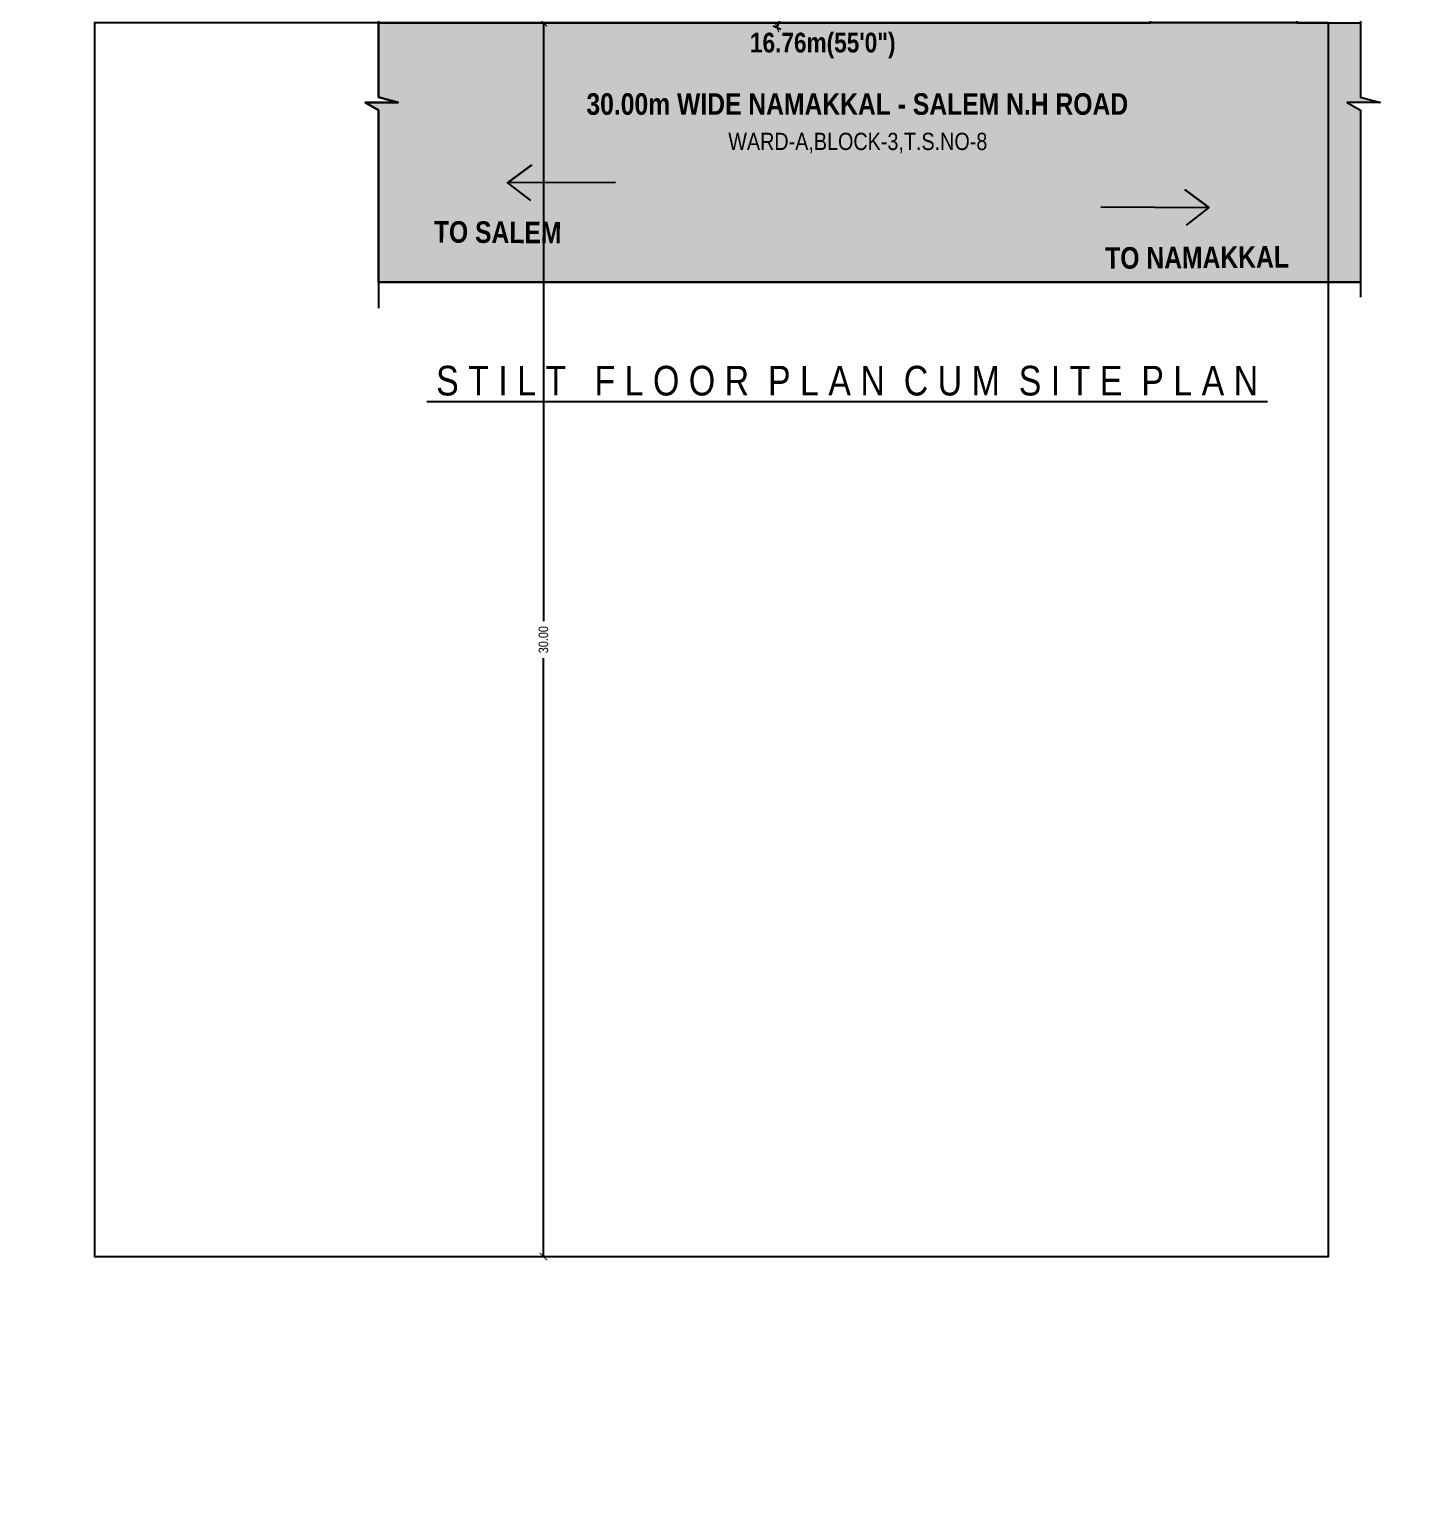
# Model space of a CAD drawing. Header units: metres. Extents: x 144 to 1259, y -1474 to -210.
# Drawn here: x 1131.93 to 1165.39, y -1222.56 to -1186.98 of the extents above; entities that cross this region are included whole.
import ezdxf

# ---------------------------------------------------------------- set-up
doc = ezdxf.new("R2010")
doc.units = ezdxf.units.M
doc.linetypes.add('ACAD_ISO02W100', pattern=[15, 12, -3])
doc.layers.add('BLK_1_MAX_HEIGHT_CAL', color=7, linetype='Continuous', plot=False)
doc.layers.add('DIST_EXIT', color=7, linetype='Continuous', lineweight=0)
doc.layers.add('ROAD_WIDTH', color=2, linetype='Continuous')
doc.styles.add('ATT', font='swissck.ttf', dxfattribs={"height": 12})
doc.styles.add('R1', font='swisscb.ttf')
doc.styles.add('STYLE1', font='swissck.ttf', dxfattribs={"height": 0.23})
doc.dimstyles.get("Standard").update_dxf_attribs({"dimtxt": 0.23, "dimasz": 0.18, "dimexe": 0.1, "dimexo": 0, "dimgap": 0.09, "dimtad": 0, "dimzin": 0, "dimdsep": 46, "dimtxsty": 'STYLE1', "dimblk": 'ARCHTICK', "dimcen": 0.09, "dimadec": 0, "dimazin": 0, "dimtfac": 1, "dimtofl": 0, "dimtmove": 2, "dimatfit": 3, "dimfxl": 0, "dimtolj": 1, "dimtzin": 0, "dimarcsym": 0})

# ---------------------------------------------------------------- blocks, each defined once
blk = doc.blocks.new('_ArchTick')
at = {"color": 0, "const_width": 0.15}
blk.add_lwpolyline([(-0.5, -0.5), (0.5, 0.5)], dxfattribs=at)
blk = doc.blocks.new('*D277')
at = {"layer": 'BLK_1_MAX_HEIGHT_CAL', "color": 0, "lineweight": -2}
for p, q in [((1144.326187297826, -1186.81838018269), (1144.526187297826, -1186.81838018269)), ((1144.426187297826, -1186.81838018269), (1144.426187297826, -1201.371868941256)), ((1144.426187297826, -1216.818507050471), (1144.426187297826, -1202.265018291905)), ((1144.326187297826, -1216.818507050471), (1144.526187297826, -1216.818507050471))]:
    blk.add_line(p, q, dxfattribs=at)
at = {"layer": 'Defpoints', "color": 0}
for p in [(1143.938851103983, -1186.81838018269), (1143.938851103983, -1216.818507050471), (1144.426187297826, -1216.818507050471)]:
    blk.add_point(p, dxfattribs=at)
at = {"layer": 'BLK_1_MAX_HEIGHT_CAL', "color": 0, "lineweight": -2, "xscale": 0.18, "yscale": 0.18, "zscale": 0.18}
for p, rotation in [((1144.426187297826, -1186.81838018269), 90), ((1144.426187297826, -1216.818507050471), 270)]:
    blk.add_blockref('_ArchTick', p, dxfattribs=dict(at, rotation=rotation))
at = {"layer": 'BLK_1_MAX_HEIGHT_CAL', "color": 0, "insert": (1144.426187297826, -1201.81844361658), "char_height": 0.23, "attachment_point": 5, "rotation": 90, "style": 'STYLE1'}
blk.add_mtext('\\A1;30.00', dxfattribs=at)
blk = doc.blocks.new('*D282')
at = {"layer": 'Defpoints', "color": 0}
for p in [(1154.201651103983, -1176.960190676182), (1154.455221590092, -1177.072107926503), (1149.850530914458, -1186.818507051945)]:
    blk.add_point(p, dxfattribs=at)
at = {"layer": 'DIST_EXIT', "color": 0, "lineweight": -2}
for p, q in [((1154.455221590092, -1177.072107926503), (1152.458202600547, -1181.596746214992)), ((1154.363736195628, -1177.031729434707), (1154.546706984556, -1177.112486418299)), ((1150.104101400567, -1186.930424302267), (1152.101120390112, -1182.405786013778)), ((1150.012616006103, -1186.890045810471), (1150.195586795031, -1186.970802794063))]:
    blk.add_line(p, q, dxfattribs=at)
at = {"layer": 'DIST_EXIT', "color": 0, "lineweight": -2, "xscale": 0.18, "yscale": 0.18, "zscale": 0.18}
for p, rotation in [((1154.455221590092, -1177.072107926503), 66.18499376486002), ((1150.104101400567, -1186.930424302267), 246.18499376486)]:
    blk.add_blockref('_ArchTick', p, dxfattribs=dict(at, rotation=rotation))
at = {"layer": 'DIST_EXIT', "color": 0, "insert": (1152.279661495329, -1182.001266114385), "char_height": 0.23, "attachment_point": 5, "rotation": 66.18499376486, "style": 'STYLE1'}
blk.add_mtext('\\A1;10.78', dxfattribs=at)

msp = doc.modelspace()

# ---------------------------------------------------------------- hatches: boundary and pattern name
h = msp.add_hatch(color=2)
h.paths.add_polyline_path([(1162.740345305819, -1156.086791629363), (1161.235779262246, -1156.086791629363), (1161.077867336618, -1156.35993243393), (1161.077867336618, -1155.678859636308), (1160.96351713163, -1156.086791629363), (1159.182851103983, -1156.086791629363), (1159.182851103983, -1157.252907050471), (1159.182851103983, -1186.818380182689), (1154.343979960845, -1186.818380182689), (1154.343979960845, -1186.818470249346), (1154.115379960839, -1186.818470249346), (1154.115379960839, -1186.818507051946), (1148.114421044506, -1186.818507051945), (1148.115379960839, -1186.81847051719), (1148.115379960839, -1186.818470249346), (1147.886786990904, -1186.818470249346), (1147.886786990904, -1186.81838018269), (1143.418851103983, -1186.81838018269), (1143.418851103983, -1186.818507050471), (1142.418851103983, -1186.818507050471), (1140.412930898047, -1186.818507050471), (1140.412930898048, -1188.626494001121), (1140.892850889877, -1188.761023654048), (1140.091588775028, -1188.761023654048), (1140.412930898048, -1188.94680239008), (1140.412930898048, -1193.12827277828), (1164.290264085131, -1193.12827277828), (1164.290264085131, -1188.94680239008), (1163.968921962111, -1188.761023654048), (1164.770184076961, -1188.761023654048), (1164.290264085131, -1188.626494001121), (1164.290264085131, -1186.818507050471), (1162.740345305819, -1186.818507050471)], flags=16)
h.paths.add_polyline_path([(918.3882215108536, -1473.853352487944), (918.3882215108536, -909.5676382022302), (1218.388221510854, -909.5676382022302), (1218.388221510854, -1473.853352487944)], flags=9)
h.paths.add_polyline_path([(918.4062566907913, -1469.532892092238), (918.4062566907913, -912.3900349493813), (1218.406256690791, -912.3900349493813), (1218.406256690791, -1469.532892092238)], flags=9)
msp.add_hatch(color=2).paths.add_polyline_path([(1140.412930898048, -1193.12827277828), (1140.412930898048, -1188.94680239008), (1140.091588775028, -1188.761023654048), (1140.892850889877, -1188.761023654048), (1140.412930898048, -1188.626494001121), (1140.412930898048, -1186.818507050471), (1159.182851103983, -1186.81838018269), (1159.182851103983, -1156.086791629363), (1160.96351713163, -1156.086791629363), (1161.077867336618, -1155.678859636309), (1161.077867336618, -1156.35993243393), (1161.235779262246, -1156.086791629363), (1162.740345305819, -1156.086791629363), (1162.740345305819, -1186.818507050471), (1164.290264085131, -1186.818507050471), (1164.290264085131, -1188.626494001121), (1164.770184076961, -1188.761023654048), (1163.968921962111, -1188.761023654048), (1164.290264085131, -1188.94680239008), (1164.290264085131, -1193.12827277828)])

# ---------------------------------------------------------------- linework, layer by layer
msp.add_lwpolyline([(1140.412930898048, -1193.12827277828), (1140.412930898048, -1188.94680239008), (1140.091588775028, -1188.761023654048), (1140.892850889877, -1188.761023654048), (1140.412930898048, -1188.626494001121), (1140.412930898048, -1186.818507050471), (1159.182851103983, -1186.81838018269), (1159.182851103983, -1156.086791629363), (1160.96351713163, -1156.086791629363), (1161.077867336618, -1155.678859636309), (1161.077867336618, -1156.35993243393), (1161.235779262246, -1156.086791629363), (1162.740345305819, -1156.086791629363), (1162.740345305819, -1186.818507050471), (1164.290264085131, -1186.818507050471), (1164.290264085131, -1188.626494001121), (1164.770184076961, -1188.761023654048), (1163.968921962111, -1188.761023654048), (1164.290264085131, -1188.94680239008), (1164.290264085131, -1193.12827277828)], close=True)
for points in [[(1140.412930898048, -1186.507184104726), (1140.412930898048, -1188.626494001121), (1140.892850889877, -1188.761023654048), (1140.091588775028, -1188.761023654048), (1140.412930898048, -1188.94680239008), (1140.412930898048, -1193.761572890193)], [(1164.290264085131, -1186.507184104726), (1164.290264085131, -1188.626494001121), (1164.770184076961, -1188.761023654048), (1163.968921962111, -1188.761023654048), (1164.290264085131, -1188.94680239008), (1164.290264085131, -1193.490713690459)], [(1146.1799069798, -1190.699155822859), (1143.552446289611, -1190.712370079062), (1144.134216840337, -1190.282705536429), (1143.552446289611, -1190.712370079062), (1144.11142685917, -1191.141715933785)], [(1157.979532045134, -1191.297652491709), (1160.606992735323, -1191.310866747912), (1160.025222184597, -1190.881202205279), (1160.606992735323, -1191.310866747912), (1160.048012165763, -1191.740212602635)]]:
    msp.add_lwpolyline(points)
at = {"ltscale": 10}
msp.add_lwpolyline([(1140.412930898048, -1193.12827277828), (1164.290264085131, -1193.12827277828)], dxfattribs=at)
at = {"layer": 'ROAD_WIDTH'}
msp.add_lwpolyline([(1163.515304695475, -1186.818507050471), (1133.515304695476, -1186.818507050471), (1133.515304695476, -1216.818507050471), (1163.515304695475, -1216.818507050471)], close=True, dxfattribs=at)

# ---------------------------------------------------------------- texts
for s, height, style, p in [('16.76m(55\'0")', 0.48, 'R1', (1149.446861453266, -1187.540276485756)), ('30.00m WIDE NAMAKKAL - SALEM N.H ROAD', 0.5240113232715387, 'R1', (1145.471537902779, -1189.055796364256)), ('%%U S T I L T   F L O O R  P L A N  C U M  S I T E  P L A N ', 0.72, 'ATT', (1141.587913753512, -1195.880167209419))]:
    msp.add_text(s, height=height, dxfattribs=dict(style=style)).set_placement(p)
at = {"linetype": 'ACAD_ISO02W100', "ltscale": 0.03, "style": 'STYLE1'}
msp.add_text('WARD-A,BLOCK-3,T.S.NO-8', height=0.4193475000000002, dxfattribs=at).set_placement((1148.92031746007, -1189.912834632479))
at = {"style": 'R1'}
for s, rotation, p in [('TO SALEM', 359.575857954747, (1141.761505659739, -1192.161744632283)), ('TO NAMAKKAL', 0.42414204525298, (1158.085211166858, -1192.802394535765))]:
    msp.add_text(s, height=0.5240113232715387, rotation=rotation, dxfattribs=at).set_placement(p)

# ---------------------------------------------------------------- dimensions: what is measured, and where the dimension line sits
at = {"layer": 'BLK_1_MAX_HEIGHT_CAL', "color": 6}
dim = msp.add_linear_dim(base=(1144.426187297826, -1216.818507050471), p1=(1143.938851103983, -1186.81838018269), p2=(1143.938851103983, -1216.818507050471), angle=90, dimstyle='Standard', dxfattribs=at)
dim.commit()
dim.dimension.update_dxf_attribs({"geometry": '*D277', "text_midpoint": (1144.426187297826, -1201.81844361658)})
at = {"layer": 'DIST_EXIT'}
dim = msp.add_aligned_dim(p1=(1149.850530914458, -1186.818507051946), p2=(1154.201651103984, -1176.960190676182), distance=-0.27717045719990047, dimstyle='Standard', dxfattribs=at)
dim.commit()
dim.dimension.update_dxf_attribs({"geometry": '*D282', "text_midpoint": (1152.279661495329, -1182.001266114385)})

doc.saveas('drawing.dxf')
